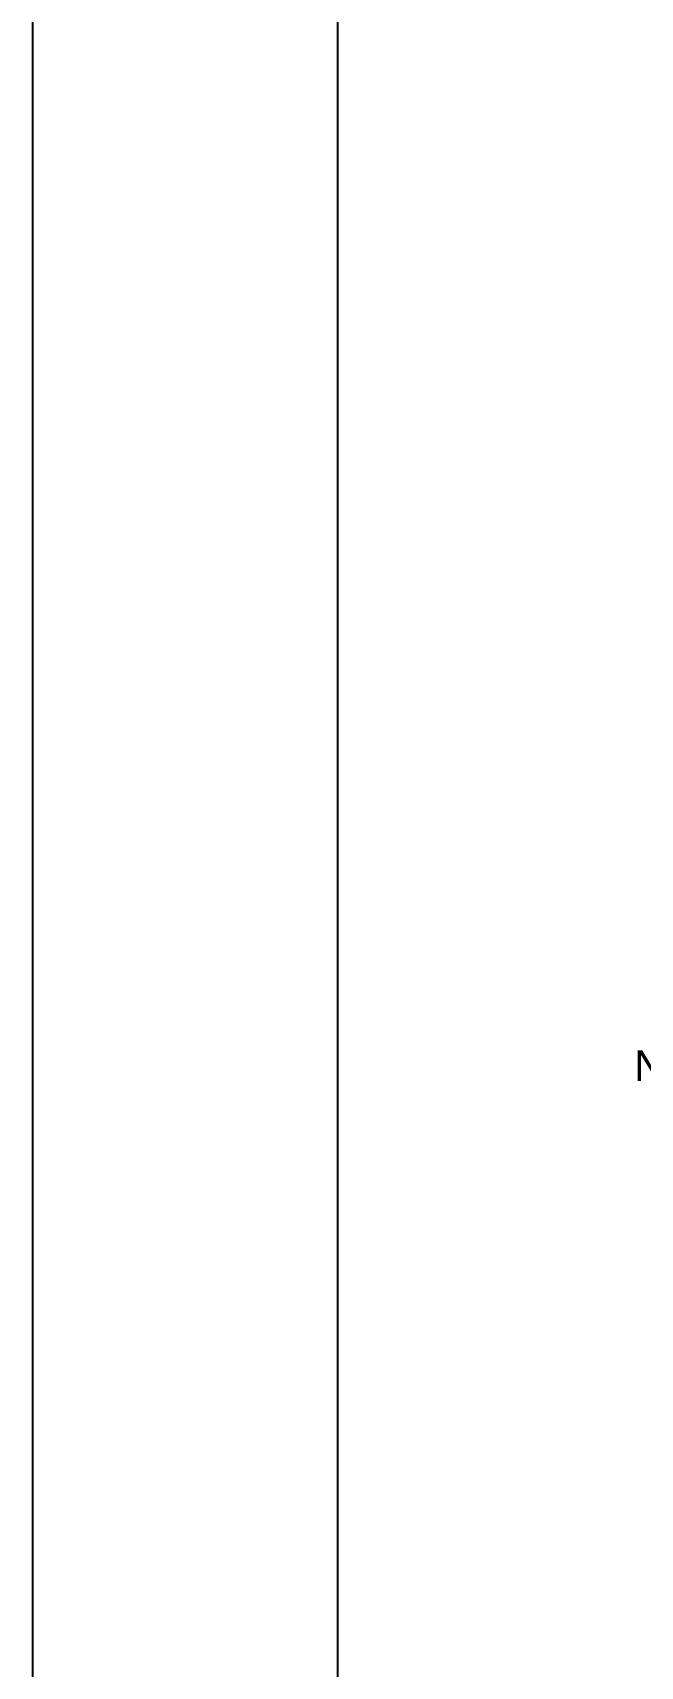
# Model space of a CAD drawing. Header units: millimetres. Extents: x 42452 to 2852333, y -419346 to 834876.
# Drawn here: x 2591321 to 2599246, y 436735 to 458048 of the extents above; entities that cross this region are included whole.
import ezdxf

# ---------------------------------------------------------------- set-up
doc = ezdxf.new("R2010")
doc.units = ezdxf.units.MM
doc.layers.add('c_dv_l x_tti-25_Ном._пера__21_Ном._пера__21', color=7, linetype='Continuous', lineweight=30)
doc.layers.add('VRV MUSA', color=5, linetype='Continuous')
doc.styles.add('Arial', font='arial.ttf', dxfattribs={"height": 200})

msp = doc.modelspace()

# ---------------------------------------------------------------- linework, layer by layer
at = {"layer": 'c_dv_l x_tti-25_Ном._пера__21_Ном._пера__21', "linetype": 'Continuous', "lineweight": 25, "flags": 128}
for points in [[(2591320.97086, 473458.73214), (2674928.52286, 473458.73214), (2674928.52286, 414336.24894), (2591320.97086, 414336.24894)], [(2595302.28286, 472463.40414), (2673933.19486, 472463.40414), (2673933.19486, 415331.57694), (2595302.28286, 415331.57694)]]:
    msp.add_lwpolyline(points, close=True, dxfattribs=at)

# ---------------------------------------------------------------- texts
at = {"layer": 'VRV MUSA', "color": 0, "lineweight": 25, "ltscale": 150, "insert": (2602189.51254, 444365.69115, -1379060.27556), "char_height": 400, "width": 3084.5128883, "attachment_point": 9, "style": 'Arial'}
msp.add_mtext('{\\fArial|b0|i0|c238|p34;  N}17,N18\\P\\pxqc;Printer\\P{\\fArial|b0|i0|c238|p34;N=}0{\\fArial|b0|i0|c238|p34;.}7{\\fArial|b0|i0|c238|p34;kVt-1f}', dxfattribs=at)

doc.saveas('drawing.dxf')
